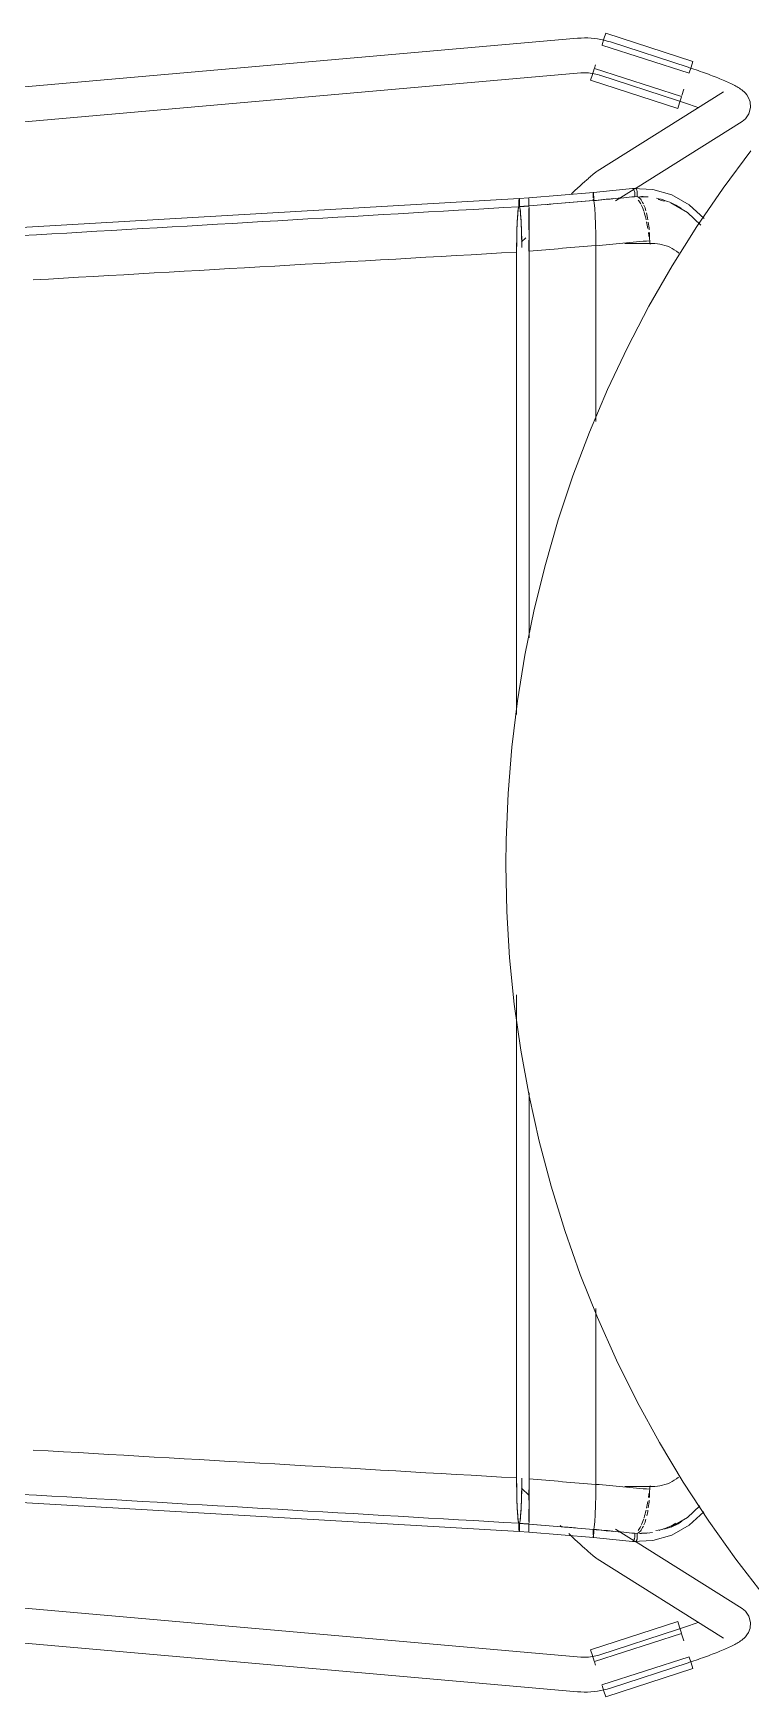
# Model space of a CAD drawing. Header units: millimetres. Extents: x 155927 to 295199, y -4084 to 97293.
# Drawn here: x 219023 to 219270, y 12020 to 12592 of the extents above; entities that cross this region are included whole.
import ezdxf

# ---------------------------------------------------------------- set-up
doc = ezdxf.new("R2010")
doc.units = ezdxf.units.MM
doc.header["$MEASUREMENT"] = 0
doc.layers.add('I-FURN', color=8, linetype='CONTINUOUS', lineweight=9)

msp = doc.modelspace()

# ---------------------------------------------------------------- linework, layer by layer
at = {"layer": 'I-FURN'}
for p, q in [((219210.13, 12590.59), (218766.81, 12551.64)), ((219210.18, 12590.6), (219210.13, 12590.59)), ((219211.32, 12590.67), (219210.18, 12590.6)), ((219212.46, 12590.7), (219211.32, 12590.67)), ((219213.6, 12590.69), (219212.46, 12590.7)), ((219214.74, 12590.62), (219213.6, 12590.69)), ((219215.88, 12590.52), (219214.74, 12590.62)), ((219217.01, 12590.36), (219215.88, 12590.52)), ((219218.14, 12590.17), (219217.01, 12590.36)), ((219219.25, 12589.92), (219218.14, 12590.17)), ((219218.55, 12588.38), (219219.18, 12590.35)), ((219219.18, 12590.35), (219219.81, 12592.31)), ((219220.36, 12589.64), (219219.25, 12589.92)), ((219219.81, 12592.31), (219249.82, 12582.62)), ((219218.51, 12588.26), (219248.51, 12578.57)), ((219221.45, 12589.31), (219220.36, 12589.64)), ((219248.26, 12580.59), (219221.45, 12589.31)), ((218786.68, 12541.34), (219211.18, 12578.64)), ((219211.18, 12578.64), (219211.84, 12578.68)), ((219211.84, 12578.68), (219212.5, 12578.7)), ((219212.5, 12578.7), (219213.16, 12578.69)), ((219213.16, 12578.69), (219213.83, 12578.66)), ((219213.83, 12578.66), (219214.49, 12578.6)), ((219214.49, 12578.6), (219215.14, 12578.51)), ((219215.14, 12578.51), (219215.79, 12578.4)), ((219215.23, 12578.1), (219215.86, 12580.07)), ((219245.91, 12570.5), (219215.9, 12580.19)), ((219215.93, 12580.29), (219216.31, 12581.45)), ((219248.72, 12580.44), (219248.26, 12580.59)), ((219249.19, 12580.66), (219248.55, 12578.69)), ((219249.46, 12580.2), (219248.72, 12580.44)), ((219249.82, 12582.62), (219249.19, 12580.66)), ((219250.2, 12579.95), (219249.46, 12580.2)), ((219250.93, 12579.7), (219250.2, 12579.95)), ((219251.66, 12579.45), (219250.93, 12579.7)), ((219252.38, 12579.2), (219251.66, 12579.45)), ((219253.1, 12578.95), (219252.38, 12579.2)), ((219253.8, 12578.69), (219253.1, 12578.95)), ((219254.5, 12578.44), (219253.8, 12578.69)), ((219255.19, 12578.18), (219254.5, 12578.44)), ((219214.6, 12576.15), (219215.23, 12578.1)), ((219214.6, 12576.15), (219244.6, 12566.46)), ((219215.79, 12578.4), (219216.44, 12578.26)), ((219216.44, 12578.26), (219217.08, 12578.09)), ((219217.08, 12578.09), (219217.72, 12577.9)), ((219217.72, 12577.9), (219217.74, 12577.89)), ((219217.74, 12577.89), (219244.56, 12569.18)), ((219246.03, 12570.87), (219246.74, 12573.08)), ((219255.87, 12577.93), (219255.19, 12578.18)), ((219256.53, 12577.68), (219255.87, 12577.93)), ((219257.19, 12577.42), (219256.53, 12577.68)), ((219257.83, 12577.17), (219257.19, 12577.42)), ((219258.45, 12576.92), (219257.83, 12577.17)), ((219259.06, 12576.67), (219258.45, 12576.92)), ((219259.66, 12576.42), (219259.06, 12576.67)), ((219260.24, 12576.18), (219259.66, 12576.42)), ((219260.8, 12575.94), (219260.24, 12576.18)), ((219261.34, 12575.7), (219260.8, 12575.94)), ((219261.87, 12575.46), (219261.34, 12575.7)), ((219262.38, 12575.22), (219261.87, 12575.46)), ((219262.87, 12574.99), (219262.38, 12575.22)), ((219263.35, 12574.76), (219262.87, 12574.99)), ((219263.8, 12574.53), (219263.35, 12574.76)), ((219264.24, 12574.3), (219263.8, 12574.53)), ((219264.67, 12574.07), (219264.24, 12574.3)), ((219265.08, 12573.84), (219264.67, 12574.07)), ((219265.48, 12573.61), (219265.08, 12573.84)), ((219265.87, 12573.36), (219265.48, 12573.61)), ((219266.26, 12573.11), (219265.87, 12573.36)), ((219266.65, 12572.83), (219266.26, 12573.11)), ((219267.05, 12572.52), (219266.65, 12572.83)), ((219260.42, 12572.1), (219216.83, 12544.8)), ((219244.89, 12569.07), (219244.56, 12569.18)), ((219245.23, 12568.41), (219244.6, 12566.46)), ((219245.58, 12568.85), (219244.89, 12569.07)), ((219245.87, 12570.39), (219245.23, 12568.41)), ((219246.27, 12568.62), (219245.58, 12568.85)), ((219246.95, 12568.38), (219246.27, 12568.62)), ((219247.63, 12568.15), (219246.95, 12568.38)), ((219248.3, 12567.91), (219247.63, 12568.15)), ((219248.97, 12567.68), (219248.3, 12567.91)), ((219249.63, 12567.44), (219248.97, 12567.68)), ((219250.27, 12567.21), (219249.63, 12567.44)), ((219250.91, 12566.97), (219250.27, 12567.21)), ((219267.48, 12572.15), (219267.05, 12572.52)), ((219267.94, 12571.68), (219267.48, 12572.15)), ((219268.46, 12571.06), (219267.94, 12571.68)), ((219269.03, 12570.14), (219268.46, 12571.06)), ((219269.55, 12568.76), (219269.03, 12570.14)), ((219269.72, 12566.79), (219269.55, 12568.76)), ((219230.02, 12538.9), (219266.79, 12561.93)), ((219251.53, 12566.74), (219250.91, 12566.97)), ((219267.91, 12562.83), (219266.79, 12561.93)), ((219267.91, 12562.83), (219269.14, 12564.56)), ((219269.14, 12564.56), (219269.72, 12566.79)), ((219269.81, 12551.79), (219260.24, 12538.97)), ((219216.02, 12544.23), (219215.8, 12544.05)), ((219216.25, 12544.4), (219216.02, 12544.23)), ((219216.51, 12544.58), (219216.25, 12544.4)), ((219216.83, 12544.8), (219216.51, 12544.58)), ((219209.44, 12538.37), (219208.99, 12537.95)), ((219209.89, 12538.79), (219209.44, 12538.37)), ((219210.32, 12539.19), (219209.89, 12538.79)), ((219210.75, 12539.58), (219210.32, 12539.19)), ((219211.16, 12539.96), (219210.75, 12539.58)), ((219211.56, 12540.33), (219211.16, 12539.96)), ((219211.95, 12540.69), (219211.56, 12540.33)), ((219212.33, 12541.03), (219211.95, 12540.69)), ((219212.69, 12541.36), (219212.33, 12541.03)), ((219213.05, 12541.68), (219212.69, 12541.36)), ((219213.38, 12541.98), (219213.05, 12541.68)), ((219213.71, 12542.26), (219213.38, 12541.98)), ((219214.01, 12542.54), (219213.71, 12542.26)), ((219214.31, 12542.79), (219214.01, 12542.54)), ((219214.59, 12543.04), (219214.31, 12542.79)), ((219214.85, 12543.27), (219214.59, 12543.04)), ((219215.11, 12543.48), (219214.85, 12543.27)), ((219215.35, 12543.68), (219215.11, 12543.48)), ((219215.58, 12543.87), (219215.35, 12543.68)), ((219230.06, 12538.97), (219215.57, 12537.55)), ((219215.8, 12544.05), (219215.58, 12543.87)), ((219223.2, 12534.63), (219229.65, 12538.67)), ((219229.16, 12538.85), (219236.07, 12538.56)), ((219236.07, 12538.56), (219242.59, 12536.69)), ((219260.24, 12538.97), (219251.18, 12525.78)), ((219190.01, 12535.45), (218858.1, 12516.16)), ((219189.91, 12534.52), (219189.9, 12534.07)), ((219189.9, 12534.07), (219189.9, 12533.58)), ((219189.9, 12533.58), (219189.9, 12533.08)), ((219189.9, 12533.08), (219189.91, 12532.61)), ((219189.93, 12534.9), (219189.91, 12534.52)), ((219189.95, 12535.19), (219189.93, 12534.9)), ((219189.98, 12535.38), (219189.95, 12535.19)), ((219190.01, 12535.45), (219189.98, 12535.38)), ((219190.01, 12535.45), (219193.37, 12535.72)), ((219190.03, 12535.38), (219190.01, 12535.45)), ((219190.06, 12535.19), (219190.03, 12535.38)), ((219190.08, 12534.89), (219190.06, 12535.19)), ((219190.1, 12534.51), (219190.08, 12534.89)), ((219190.11, 12534.06), (219190.1, 12534.51)), ((219190.12, 12533.57), (219190.11, 12534.06)), ((219190.11, 12533.07), (219190.12, 12533.57)), ((219190.11, 12532.6), (219190.11, 12533.07)), ((219193.36, 12535.65), (219193.37, 12535.72)), ((219193.37, 12535.72), (219193.36, 12535.65)), ((219193.36, 12534.78), (219193.36, 12535.17)), ((219193.36, 12535.17), (219193.36, 12534.79)), ((219193.36, 12534.79), (219193.36, 12534.34)), ((219193.36, 12534.33), (219193.36, 12534.78)), ((219193.36, 12534.34), (219193.36, 12533.84)), ((219193.36, 12533.84), (219193.36, 12534.33)), ((219193.36, 12533.34), (219193.36, 12533.84)), ((219193.36, 12533.84), (219193.36, 12533.35)), ((219193.36, 12533.35), (219193.36, 12532.88)), ((219193.36, 12532.88), (219193.36, 12533.34)), ((219215.57, 12537.55), (219193.37, 12535.72)), ((219193.37, 12535.72), (219193.37, 12535.65)), ((219193.37, 12535.66), (219193.37, 12535.72)), ((219193.37, 12535.18), (219193.37, 12535.47)), ((219193.37, 12535.46), (219193.37, 12535.17)), ((219193.37, 12534.79), (219193.37, 12535.18)), ((219193.37, 12535.17), (219193.37, 12534.79)), ((219193.37, 12534.79), (219193.37, 12534.34)), ((219193.37, 12534.34), (219193.37, 12534.79)), ((219193.37, 12534.34), (219193.37, 12533.85)), ((219193.37, 12533.85), (219193.37, 12534.34)), ((219193.37, 12533.85), (219193.37, 12533.35)), ((219193.37, 12533.35), (219193.37, 12533.85)), ((219193.37, 12533.35), (219193.37, 12532.88)), ((219193.37, 12532.88), (219193.37, 12533.35)), ((219193.37, 12532.88), (219193.39, 12531.99)), ((219193.39, 12532), (219193.37, 12532.88)), ((219208.53, 12537.52), (219208.06, 12537.08)), ((219208.99, 12537.95), (219208.53, 12537.52)), ((219215.47, 12536.17), (219215.46, 12535.68)), ((219215.46, 12535.68), (219215.47, 12536.17)), ((219215.46, 12535.18), (219215.47, 12534.71)), ((219215.48, 12536.62), (219215.47, 12536.17)), ((219215.47, 12536.17), (219215.48, 12536.62)), ((219215.47, 12534.71), (219215.47, 12535.18)), ((219215.49, 12537.01), (219215.48, 12536.62)), ((219215.48, 12536.62), (219215.49, 12537)), ((219215.52, 12537.3), (219215.49, 12537.01)), ((219215.49, 12537), (219215.52, 12537.29)), ((219215.54, 12537.49), (219215.52, 12537.3)), ((219215.52, 12537.29), (219215.54, 12537.48)), ((219215.57, 12537.55), (219215.54, 12537.49)), ((219215.54, 12537.48), (219215.57, 12537.55)), ((219215.57, 12537.55), (219215.59, 12537.48)), ((219215.59, 12537.48), (219215.57, 12537.55)), ((219215.62, 12537.29), (219215.59, 12537.48)), ((219215.64, 12537), (219215.62, 12537.29)), ((219215.62, 12537.29), (219215.64, 12536.99)), ((219215.65, 12536.61), (219215.64, 12537)), ((219215.64, 12536.99), (219215.65, 12536.61)), ((219215.66, 12536.16), (219215.65, 12536.61)), ((219215.65, 12536.61), (219215.66, 12536.15)), ((219215.67, 12535.67), (219215.66, 12536.16)), ((219215.66, 12536.15), (219215.67, 12535.66)), ((219215.66, 12534.7), (219215.67, 12535.17)), ((219215.67, 12535.17), (219215.66, 12534.7)), ((219215.66, 12534.7), (219215.85, 12533.81)), ((219215.85, 12533.81), (219215.66, 12534.7)), ((219215.67, 12535.17), (219215.67, 12535.67)), ((219215.67, 12535.66), (219215.67, 12535.17)), ((219215.85, 12533.81), (219216.03, 12532.09)), ((219216.03, 12532.07), (219215.85, 12533.81)), ((219242.19, 12533.98), (219248.02, 12530.62)), ((219242.59, 12536.69), (219248.6, 12533.3)), ((219248.6, 12533.3), (219253.75, 12528.56)), ((219189.34, 12527.47), (219189.22, 12524.34)), ((219189.5, 12529.97), (219189.34, 12527.47)), ((219189.7, 12531.72), (219189.5, 12529.97)), ((219189.91, 12532.61), (219189.7, 12531.72)), ((219190.32, 12531.7), (219190.11, 12532.6)), ((219190.51, 12529.95), (219190.32, 12531.7)), ((219190.67, 12527.46), (219190.51, 12529.95)), ((219190.79, 12524.34), (219190.67, 12527.46)), ((219193.31, 12524.6), (219193.32, 12527.73)), ((219193.32, 12527.73), (219193.31, 12524.61)), ((219193.32, 12527.73), (219193.33, 12530.23)), ((219193.33, 12530.23), (219193.32, 12527.73)), ((219193.33, 12530.23), (219193.34, 12531.98)), ((219193.34, 12531.98), (219193.33, 12530.23)), ((219193.4, 12530.25), (219193.39, 12532)), ((219193.39, 12531.99), (219193.4, 12530.25)), ((219193.41, 12527.75), (219193.4, 12530.25)), ((219193.4, 12530.24), (219193.41, 12527.75)), ((219193.42, 12524.61), (219193.41, 12527.75)), ((219193.41, 12527.74), (219193.42, 12524.61)), ((219216.03, 12532.07), (219216.18, 12529.64)), ((219216.18, 12529.59), (219216.03, 12532.07)), ((219216.18, 12529.6), (219216.29, 12526.56)), ((219216.3, 12526.49), (219216.18, 12529.59)), ((219248.02, 12530.62), (219252.53, 12526.31)), ((219189.22, 12524.34), (219189.14, 12520.78)), ((219192.28, 12521.95), (219190.75, 12520.48)), ((219190.87, 12520.79), (219190.79, 12524.34)), ((219193.42, 12524.61), (219193.43, 12521.05)), ((219193.43, 12521.05), (219193.42, 12524.61)), ((219216.3, 12526.5), (219216.37, 12523.06)), ((219216.37, 12523.06), (219216.3, 12526.49)), ((219216.4, 12519.2), (219216.37, 12522.96)), ((219216.37, 12522.96), (219216.4, 12519.32)), ((219251.18, 12525.78), (219242.66, 12512.24)), ((219189.14, 12520.78), (219189.11, 12516.99)), ((219189.11, 12516.99), (219189.11, 12357.89)), ((219189.11, 12357.89), (219189.11, 12516.99)), ((219190.9, 12518.53), (219190.87, 12520.79)), ((219193.3, 12517.27), (219193.3, 12521.05)), ((219193.3, 12521.05), (219193.3, 12517.27)), ((219193.43, 12517.26), (219193.43, 12521.05)), ((219193.43, 12521.04), (219193.43, 12517.26)), ((219193.43, 12517.26), (219193.43, 12384.26)), ((219193.43, 12384.26), (219193.43, 12517.26)), ((219216.4, 12458.71), (219216.4, 12519.2)), ((219216.4, 12519.2), (219216.4, 12458.71)), ((219236.19, 12519.91), (219226.44, 12519.91)), ((219234.95, 12520.9), (219234.95, 12519.85)), ((219242.66, 12512.24), (219234.69, 12498.37)), ((219234.69, 12498.37), (219227.28, 12484.19)), ((219227.28, 12484.19), (219220.44, 12469.73)), ((219220.44, 12469.73), (219214.19, 12455)), ((219214.19, 12455), (219208.53, 12440.04)), ((219208.53, 12440.04), (219203.47, 12424.86)), ((219203.47, 12424.86), (219199.02, 12409.49)), ((219199.02, 12409.49), (219195.2, 12393.95)), ((219195.2, 12393.95), (219191.99, 12378.28)), ((219191.99, 12378.28), (219189.42, 12362.49)), ((219189.42, 12362.49), (219187.48, 12346.61)), ((219187.48, 12346.61), (219186.17, 12330.66)), ((219186.17, 12330.66), (219185.51, 12314.68)), ((219185.51, 12314.68), (219185.42, 12306.04)), ((219185.42, 12306.04), (219185.74, 12290.05)), ((219185.74, 12290.05), (219186.7, 12274.08)), ((219186.7, 12274.08), (219188.29, 12258.16)), ((219188.29, 12258.16), (219190.53, 12242.31)), ((219189.11, 12261.36), (219189.11, 12095.09)), ((219189.11, 12095.09), (219189.11, 12261.36)), ((219190.53, 12242.31), (219193.39, 12226.57)), ((219193.39, 12226.57), (219196.88, 12210.96)), ((219193.43, 12227.65), (219193.43, 12094.83)), ((219193.43, 12094.83), (219193.43, 12227.65)), ((219196.88, 12210.96), (219200.99, 12195.5)), ((219200.99, 12195.5), (219205.72, 12180.21)), ((219205.72, 12180.21), (219211.06, 12165.13)), ((219211.06, 12165.13), (219216.99, 12150.27)), ((219216.4, 12092.88), (219216.4, 12153.44)), ((219216.4, 12153.44), (219216.4, 12092.88)), ((219216.99, 12150.27), (219223.52, 12135.67)), ((219223.52, 12135.67), (219230.62, 12121.33)), ((219230.62, 12121.33), (219238.29, 12107.29)), ((219238.29, 12107.29), (219246.51, 12093.57)), ((219190.01, 12076.64), (218858.1, 12095.92)), ((219189.11, 12095.09), (219189.14, 12091.31)), ((219190.87, 12091.3), (219190.9, 12094.98)), ((219193.43, 12094.83), (219193.43, 12091.04)), ((219193.43, 12091.04), (219193.43, 12094.83)), ((219216.37, 12089.12), (219216.4, 12092.88)), ((219216.4, 12092.76), (219216.37, 12089.12)), ((219226.44, 12092.18), (219236.19, 12092.18)), ((219234.95, 12092.23), (219234.95, 12091.18)), ((219246.51, 12093.57), (219255.28, 12080.18)), ((219189.14, 12091.31), (219189.22, 12087.74)), ((219189.22, 12087.74), (219189.34, 12084.61)), ((219190.67, 12084.63), (219190.79, 12087.75)), ((219190.75, 12091.6), (219193.42, 12089.03)), ((219190.79, 12087.75), (219190.87, 12091.3)), ((219193.31, 12087.48), (219193.3, 12091.04)), ((219193.3, 12091.03), (219193.31, 12087.48)), ((219193.42, 12087.47), (219193.41, 12084.34)), ((219193.41, 12084.34), (219193.42, 12087.47)), ((219193.43, 12091.04), (219193.42, 12087.47)), ((219193.42, 12087.47), (219193.43, 12091.04)), ((219216.37, 12089.03), (219216.3, 12085.59)), ((219216.3, 12085.59), (219216.37, 12089.02)), ((219189.34, 12084.61), (219189.5, 12082.11)), ((219189.5, 12082.11), (219189.7, 12080.36)), ((219189.7, 12080.36), (219189.91, 12079.47)), ((219190.11, 12079.48), (219190.32, 12080.38)), ((219190.32, 12080.38), (219190.51, 12082.13)), ((219190.51, 12082.13), (219190.67, 12084.63)), ((219193.33, 12081.86), (219193.32, 12084.36)), ((219193.32, 12084.35), (219193.33, 12081.85)), ((219193.34, 12080.11), (219193.33, 12081.86)), ((219193.33, 12081.85), (219193.34, 12080.1)), ((219193.4, 12081.83), (219193.39, 12080.09)), ((219193.39, 12080.09), (219193.4, 12081.83)), ((219193.41, 12084.34), (219193.4, 12081.84)), ((219193.4, 12081.83), (219193.41, 12084.34)), ((219216.03, 12080.01), (219216.18, 12082.49)), ((219216.18, 12082.45), (219216.03, 12080.01)), ((219216.18, 12082.49), (219216.3, 12085.59)), ((219216.29, 12085.52), (219216.18, 12082.49)), ((219242.19, 12078.1), (219248.02, 12081.47)), ((219248.02, 12081.47), (219252.24, 12085.49)), ((219248.6, 12078.78), (219253.6, 12083.39)), ((219189.91, 12079.47), (219189.9, 12079)), ((219189.9, 12079), (219189.9, 12078.5)), ((219189.9, 12078.5), (219189.9, 12078.01)), ((219189.9, 12078.01), (219189.91, 12077.56)), ((219189.91, 12077.56), (219189.93, 12077.18)), ((219189.93, 12077.18), (219189.95, 12076.89)), ((219189.95, 12076.89), (219189.98, 12076.7)), ((219189.98, 12076.7), (219190.01, 12076.64)), ((219190.01, 12076.64), (219190.03, 12076.7)), ((219190.01, 12076.63), (219193.37, 12076.37)), ((219190.03, 12076.7), (219190.06, 12076.89)), ((219190.06, 12076.89), (219190.08, 12077.19)), ((219190.08, 12077.19), (219190.1, 12077.57)), ((219190.1, 12077.57), (219190.11, 12078.02)), ((219190.11, 12079.01), (219190.11, 12079.48)), ((219190.12, 12078.51), (219190.11, 12079.01)), ((219190.11, 12078.02), (219190.12, 12078.51)), ((219193.36, 12078.74), (219193.36, 12079.21)), ((219193.36, 12079.21), (219193.36, 12078.74)), ((219193.36, 12078.24), (219193.36, 12078.74)), ((219193.36, 12078.74), (219193.36, 12078.24)), ((219193.36, 12077.75), (219193.36, 12078.24)), ((219193.36, 12078.24), (219193.36, 12077.75)), ((219193.36, 12077.3), (219193.36, 12077.75)), ((219193.36, 12077.75), (219193.36, 12077.3)), ((219193.36, 12076.92), (219193.36, 12077.3)), ((219193.36, 12077.3), (219193.36, 12076.91)), ((219193.36, 12076.62), (219193.36, 12076.92)), ((219193.36, 12076.91), (219193.36, 12076.62)), ((219193.36, 12076.43), (219193.36, 12076.62)), ((219193.36, 12076.62), (219193.36, 12076.43)), ((219193.37, 12076.37), (219193.36, 12076.43)), ((219193.36, 12076.43), (219193.37, 12076.36)), ((219193.39, 12080.09), (219193.37, 12079.2)), ((219193.37, 12079.2), (219193.39, 12080.09)), ((219193.37, 12079.2), (219193.37, 12078.73)), ((219193.37, 12078.73), (219193.37, 12079.2)), ((219193.37, 12078.73), (219193.37, 12078.23)), ((219193.37, 12078.23), (219193.37, 12078.73)), ((219193.37, 12078.23), (219193.37, 12077.74)), ((219193.37, 12077.74), (219193.37, 12078.23)), ((219193.37, 12077.74), (219193.37, 12077.29)), ((219193.37, 12077.29), (219193.37, 12077.74)), ((219193.37, 12077.29), (219193.37, 12076.91)), ((219193.37, 12076.91), (219193.37, 12077.29)), ((219193.37, 12076.91), (219193.37, 12076.62)), ((219193.37, 12076.61), (219193.37, 12076.91)), ((219193.37, 12076.62), (219193.37, 12076.43)), ((219193.37, 12076.43), (219193.37, 12076.61)), ((219193.37, 12076.43), (219193.37, 12076.37)), ((219193.37, 12076.36), (219193.37, 12076.43)), ((219215.57, 12074.54), (219193.37, 12076.36)), ((219204.61, 12078.27), (219204.1, 12078.75)), ((219207.58, 12075.45), (219207.09, 12075.91)), ((219208.06, 12075), (219207.58, 12075.45)), ((219208.53, 12074.56), (219208.06, 12075)), ((219215.47, 12077.37), (219215.46, 12076.9)), ((219215.46, 12076.9), (219215.46, 12076.4)), ((219215.46, 12076.4), (219215.47, 12076.9)), ((219215.46, 12076.4), (219215.47, 12075.91)), ((219215.47, 12075.91), (219215.46, 12076.4)), ((219215.47, 12076.9), (219215.47, 12077.37)), ((219215.47, 12075.91), (219215.48, 12075.46)), ((219215.48, 12075.46), (219215.47, 12075.91)), ((219215.49, 12075.08), (219215.52, 12074.78)), ((219215.52, 12074.79), (219215.49, 12075.08)), ((219215.54, 12074.6), (219215.52, 12074.79)), ((219215.52, 12074.78), (219215.54, 12074.6)), ((219215.59, 12074.6), (219215.62, 12074.79)), ((219215.62, 12074.79), (219215.64, 12075.09)), ((219215.64, 12075.09), (219215.62, 12074.8)), ((219215.65, 12075.48), (219215.64, 12075.09)), ((219215.64, 12075.09), (219215.65, 12075.47)), ((219215.66, 12075.93), (219215.65, 12075.48)), ((219215.65, 12075.47), (219215.66, 12075.92)), ((219215.85, 12078.27), (219215.66, 12077.39)), ((219215.66, 12077.38), (219215.85, 12078.27)), ((219215.66, 12077.39), (219215.67, 12076.92)), ((219215.67, 12076.91), (219215.66, 12077.38)), ((219215.66, 12075.92), (219215.67, 12076.42)), ((219215.67, 12076.42), (219215.66, 12075.93)), ((219215.67, 12076.92), (219215.67, 12076.42)), ((219215.67, 12076.42), (219215.67, 12076.91)), ((219215.85, 12078.27), (219216.03, 12080.01)), ((219216.03, 12079.99), (219215.85, 12078.27)), ((219229.65, 12073.41), (219223.2, 12077.45)), ((219236.07, 12073.52), (219242.59, 12075.39)), ((219242.59, 12075.39), (219248.6, 12078.78)), ((219255.28, 12080.18), (219264.58, 12067.16)), ((219211.18, 12033.45), (218786.83, 12070.73)), ((219208.99, 12074.13), (219208.53, 12074.56)), ((219209.44, 12073.71), (219208.99, 12074.13)), ((219209.89, 12073.29), (219209.44, 12073.71)), ((219210.32, 12072.89), (219209.89, 12073.29)), ((219210.75, 12072.5), (219210.32, 12072.89)), ((219211.16, 12072.12), (219210.75, 12072.5)), ((219211.56, 12071.75), (219211.16, 12072.12)), ((219211.95, 12071.4), (219211.56, 12071.75)), ((219212.33, 12071.05), (219211.95, 12071.4)), ((219212.69, 12070.72), (219212.33, 12071.05)), ((219213.05, 12070.41), (219212.69, 12070.72)), ((219213.38, 12070.11), (219213.05, 12070.41)), ((219213.71, 12069.82), (219213.38, 12070.11)), ((219214.01, 12069.55), (219213.71, 12069.82)), ((219214.31, 12069.29), (219214.01, 12069.55)), ((219214.59, 12069.05), (219214.31, 12069.29)), ((219214.85, 12068.82), (219214.59, 12069.05)), ((219215.54, 12074.6), (219215.57, 12074.53)), ((219215.57, 12074.54), (219215.54, 12074.6)), ((219215.59, 12074.61), (219215.57, 12074.54)), ((219215.57, 12074.53), (219215.59, 12074.6)), ((219230.06, 12073.11), (219215.57, 12074.53)), ((219229.16, 12073.23), (219236.07, 12073.52)), ((219266.79, 12050.15), (219230.02, 12073.18)), ((219215.11, 12068.6), (219214.85, 12068.82)), ((219215.35, 12068.4), (219215.11, 12068.6)), ((219215.58, 12068.21), (219215.35, 12068.4)), ((219215.8, 12068.03), (219215.58, 12068.21)), ((219216.02, 12067.86), (219215.8, 12068.03)), ((219216.25, 12067.68), (219216.02, 12067.86)), ((219216.51, 12067.5), (219216.25, 12067.68)), ((219216.83, 12067.28), (219216.51, 12067.5)), ((219216.83, 12067.28), (219260.42, 12039.98)), ((219264.58, 12067.16), (219274.39, 12054.52)), ((218766.81, 12060.44), (219210.13, 12021.49)), ((219267.91, 12049.25), (219266.79, 12050.15)), ((219267.91, 12049.25), (219269.14, 12047.52)), ((219269.14, 12047.52), (219269.72, 12045.3)), ((219244.6, 12045.62), (219214.6, 12035.93)), ((219215.9, 12031.89), (219245.91, 12041.58)), ((219244.56, 12042.9), (219217.74, 12034.19)), ((219244.89, 12043.01), (219244.56, 12042.9)), ((219244.6, 12045.62), (219245.23, 12043.67)), ((219245.58, 12043.24), (219244.89, 12043.01)), ((219245.23, 12043.67), (219245.87, 12041.7)), ((219246.27, 12043.47), (219245.58, 12043.24)), ((219246.74, 12039), (219245.94, 12041.48)), ((219246.95, 12043.7), (219246.27, 12043.47)), ((219247.63, 12043.93), (219246.95, 12043.7)), ((219248.3, 12044.17), (219247.63, 12043.93)), ((219248.97, 12044.4), (219248.3, 12044.17)), ((219249.63, 12044.64), (219248.97, 12044.4)), ((219250.27, 12044.87), (219249.63, 12044.64)), ((219250.91, 12045.11), (219250.27, 12044.87)), ((219251.53, 12045.34), (219250.91, 12045.11)), ((219267.94, 12040.4), (219267.48, 12039.93)), ((219268.46, 12041.03), (219267.94, 12040.4)), ((219269.03, 12041.94), (219268.46, 12041.03)), ((219269.55, 12043.32), (219269.03, 12041.94)), ((219269.72, 12045.3), (219269.55, 12043.32)), ((219215.23, 12033.98), (219214.6, 12035.93)), ((219257.19, 12034.66), (219256.53, 12034.41)), ((219257.83, 12034.91), (219257.19, 12034.66)), ((219258.45, 12035.16), (219257.83, 12034.91)), ((219259.06, 12035.41), (219258.45, 12035.16)), ((219259.66, 12035.66), (219259.06, 12035.41)), ((219260.24, 12035.9), (219259.66, 12035.66)), ((219260.8, 12036.15), (219260.24, 12035.9)), ((219261.34, 12036.39), (219260.8, 12036.15)), ((219261.87, 12036.62), (219261.34, 12036.39)), ((219262.38, 12036.86), (219261.87, 12036.62)), ((219262.87, 12037.09), (219262.38, 12036.86)), ((219263.35, 12037.32), (219262.87, 12037.09)), ((219263.8, 12037.55), (219263.35, 12037.32)), ((219264.24, 12037.78), (219263.8, 12037.55)), ((219264.67, 12038.01), (219264.24, 12037.78)), ((219265.08, 12038.24), (219264.67, 12038.01)), ((219265.48, 12038.48), (219265.08, 12038.24)), ((219265.87, 12038.72), (219265.48, 12038.48)), ((219266.26, 12038.98), (219265.87, 12038.72)), ((219266.65, 12039.25), (219266.26, 12038.98)), ((219267.05, 12039.57), (219266.65, 12039.25)), ((219267.48, 12039.93), (219267.05, 12039.57)), ((219211.2, 12033.44), (219211.18, 12033.44)), ((219211.86, 12033.4), (219211.2, 12033.44)), ((219212.53, 12033.38), (219211.86, 12033.4)), ((219213.19, 12033.39), (219212.53, 12033.38)), ((219213.85, 12033.43), (219213.19, 12033.39)), ((219214.51, 12033.49), (219213.85, 12033.43)), ((219215.16, 12033.58), (219214.51, 12033.49)), ((219215.82, 12033.69), (219215.16, 12033.58)), ((219215.86, 12032.01), (219215.23, 12033.98)), ((219216.46, 12033.83), (219215.82, 12033.69)), ((219216.31, 12030.63), (219215.93, 12031.79)), ((219217.1, 12034), (219216.46, 12033.83)), ((219217.74, 12034.19), (219217.1, 12034)), ((219248.51, 12033.51), (219218.51, 12023.82)), ((219249.82, 12029.47), (219219.81, 12019.78)), ((219221.45, 12022.78), (219248.26, 12031.49)), ((219248.72, 12031.64), (219248.26, 12031.49)), ((219248.55, 12033.39), (219249.19, 12031.42)), ((219249.46, 12031.88), (219248.72, 12031.64)), ((219249.19, 12031.42), (219249.82, 12029.47)), ((219250.2, 12032.13), (219249.46, 12031.88)), ((219250.93, 12032.38), (219250.2, 12032.13)), ((219251.66, 12032.63), (219250.93, 12032.38)), ((219252.38, 12032.88), (219251.66, 12032.63)), ((219253.1, 12033.13), (219252.38, 12032.88)), ((219253.8, 12033.39), (219253.1, 12033.13)), ((219254.5, 12033.64), (219253.8, 12033.39)), ((219255.19, 12033.9), (219254.5, 12033.64)), ((219255.87, 12034.15), (219255.19, 12033.9)), ((219256.53, 12034.41), (219255.87, 12034.15)), ((219219.18, 12021.73), (219218.55, 12023.7)), ((219210.13, 12021.49), (219211.27, 12021.41)), ((219211.27, 12021.41), (219212.41, 12021.38)), ((219212.41, 12021.38), (219213.55, 12021.4)), ((219213.55, 12021.4), (219214.69, 12021.46)), ((219214.69, 12021.46), (219215.83, 12021.56)), ((219215.83, 12021.56), (219216.96, 12021.71)), ((219216.96, 12021.71), (219218.09, 12021.91)), ((219218.09, 12021.91), (219219.2, 12022.15)), ((219219.81, 12019.78), (219219.18, 12021.73)), ((219219.2, 12022.15), (219220.31, 12022.43)), ((219220.31, 12022.43), (219221.4, 12022.76)), ((219221.4, 12022.76), (219221.45, 12022.78))]:
    msp.add_line(p, q, dxfattribs=at)
for points, knots in [([(219229.88, 12536.03), (219229.89, 12536.26), (219229.89, 12536.74), (219229.8, 12537.49), (219229.65, 12538.16), (219229.47, 12538.59), (219229.36, 12538.75), (219229.31, 12538.79)], [-1, -1, -1, -1, -0.90625, -0.8125, -0.71875, -0.625, -0.5625, -0.5625, -0.5625, -0.5625]), ([(219230.21, 12538.92), (219230.23, 12538.91), (219230.28, 12538.86), (219230.35, 12538.75), (219230.45, 12538.56), (219230.55, 12538.24), (219230.63, 12537.85), (219230.66, 12537.49), (219230.68, 12537.11), (219230.68, 12536.67), (219230.64, 12536.31), (219230.61, 12536.14)], [0.5555556, 0.5555556, 0.5555556, 0.5555556, 0.5833333, 0.6180556, 0.6527778, 0.7222222, 0.7916667, 0.8263889, 0.8611111, 0.9305556, 1, 1, 1, 1]), ([(219189.91, 12532.61), (219189.9, 12532.84), (219189.89, 12533.33), (219189.9, 12533.96), (219189.91, 12534.42), (219189.92, 12534.84), (219189.95, 12535.29), (219189.99, 12535.45), (219190.01, 12535.45)], [-1, -1, -1, -1, -0.90625, -0.8125, -0.765625, -0.71875, -0.625, -0.501507, -0.501507, -0.501507, -0.501507]), ([(219190.01, 12535.45), (219190.03, 12535.45), (219190.05, 12535.31), (219190.08, 12534.91), (219190.1, 12534.53), (219190.11, 12534.07), (219190.12, 12533.57), (219190.12, 12533.07), (219190.11, 12532.75), (219190.11, 12532.61)], [-0.5, -0.5, -0.5, -0.5, -0.375, -0.3125, -0.25, -0.1875, -0.125, -0.0625, 0, 0, 0, 0]), ([(219237.3, 12535.53), (219239.38, 12535.09), (219242.34, 12534.11), (219245, 12532.56), (219245.81, 12532.03)], [-0.8210019, -0.8210019, -0.8210019, -0.8210019, -0.6666667, -0.5975811, -0.5975811, -0.5975811, -0.5975811]), ([(219189.11, 12516.99), (219189.11, 12518.27), (219189.13, 12520.82), (219189.21, 12524.42), (219189.33, 12527.59), (219189.55, 12530.95), (219189.76, 12532.33), (219189.91, 12532.61)], [-1, -1, -1, -1, -0.833333, -0.666667, -0.5, -0.333333, 0, 0, 0, 0]), ([(219190.11, 12532.61), (219190.25, 12532.32), (219190.46, 12530.92), (219190.68, 12527.57), (219190.8, 12524.41), (219190.87, 12521.3), (219190.89, 12519.29), (219190.9, 12518.53)], [-1, -1, -1, -1, -0.6666667, -0.5, -0.3333333, -0.1666667, -0.0664381, -0.0664381, -0.0664381, -0.0664381]), ([(219234.95, 12519.85), (219237.33, 12520.07), (219240.94, 12519.44), (219243.93, 12517.51), (219244.84, 12516.74)], [0, 0, 0, 0, 0.3333333, 0.5, 0.5, 0.5, 0.5]), ([(219189.91, 12079.47), (219189.76, 12079.75), (219189.55, 12081.13), (219189.33, 12084.49), (219189.21, 12087.66), (219189.13, 12091.27), (219189.11, 12093.81), (219189.11, 12095.09)], [-1, -1, -1, -1, -0.666667, -0.5, -0.333333, -0.166667, 0, 0, 0, 0]), ([(219190.9, 12094.98), (219190.9, 12092.46), (219190.84, 12088.7), (219190.68, 12084.51), (219190.46, 12081.16), (219190.25, 12079.77), (219190.11, 12079.48)], [-0.996036, -0.996036, -0.996036, -0.996036, -0.6666667, -0.5, -0.3333333, 0, 0, 0, 0]), ([(219244.84, 12095.34), (219243.93, 12094.58), (219240.94, 12092.65), (219237.33, 12092.02), (219234.95, 12092.23)], [0.5, 0.5, 0.5, 0.5, 0.6666667, 1, 1, 1, 1]), ([(219190.01, 12076.63), (219189.99, 12076.63), (219189.96, 12076.77), (219189.93, 12077.16), (219189.91, 12077.55), (219189.9, 12078), (219189.89, 12078.5), (219189.9, 12079), (219189.9, 12079.32), (219189.91, 12079.47)], [-0.498493, -0.498493, -0.498493, -0.498493, -0.375, -0.3125, -0.25, -0.1875, -0.125, -0.0625, 0, 0, 0, 0]), ([(219193.36, 12079.21), (219197.05, 12078.9), (219202.39, 12078.46), (219207.72, 12078.02), (219209.36, 12077.88)], [0, 0, 0, 0, 0.5, 0.7233886, 0.7233886, 0.7233886, 0.7233886]), ([(219230.61, 12075.95), (219230.63, 12075.81), (219230.67, 12075.52), (219230.68, 12075.1), (219230.67, 12074.72), (219230.65, 12074.43), (219230.61, 12074.16), (219230.57, 12073.91), (219230.5, 12073.69), (219230.44, 12073.49), (219230.34, 12073.3), (219230.25, 12073.19), (219230.21, 12073.16)], [0, 0, 0, 0, 0.0555556, 0.1111111, 0.1666667, 0.1944444, 0.2222222, 0.2777778, 0.3055556, 0.3333333, 0.3888889, 0.4444444, 0.4444444, 0.4444444, 0.4444444]), ([(219246.07, 12080.15), (219245.18, 12079.59), (219242.36, 12077.92), (219239.26, 12077.31), (219237.12, 12077.02)], [0.591443, 0.591443, 0.591443, 0.591443, 0.6666667, 0.8236682, 0.8236682, 0.8236682, 0.8236682]), ([(219238.22, 12077.02), (219239.56, 12077.42), (219241.52, 12078.15), (219243.35, 12079.15), (219243.93, 12079.5)], [0.2297626, 0.2297626, 0.2297626, 0.2297626, 0.3333333, 0.3824546, 0.3824546, 0.3824546, 0.3824546])]:
    msp.add_open_spline(points, degree=3, knots=knots, dxfattribs=at)
for points in [[(219193.37, 12532.88), (219192.79, 12532.84), (219191.64, 12532.75), (219190.48, 12532.66), (219189.91, 12532.61)], [(219193.36, 12532.88), (219192.82, 12532.83), (219191.73, 12532.74), (219190.65, 12532.65), (219190.11, 12532.61)], [(219193.37, 12532.88), (219197.09, 12533.19), (219204.53, 12533.79), (219211.95, 12534.39), (219215.66, 12534.7)], [(219199.68, 12533.4), (219200.09, 12533.43), (219200.5, 12533.47), (219200.91, 12533.5)], [(219204.52, 12533.8), (219208.18, 12534.1), (219211.83, 12534.41), (219215.47, 12534.71)], [(219222.56, 12535.42), (219220.21, 12535.18), (219217.85, 12534.95), (219215.47, 12534.71)], [(219230.61, 12536.14), (219228.17, 12535.9), (219223.22, 12535.42), (219218.18, 12534.94), (219215.66, 12534.7)], [(219230.61, 12536.14), (219231.01, 12535.99), (219231.76, 12535.43), (219232.46, 12534.28), (219232.78, 12533.59)], [(219231.92, 12533.55), (219231.61, 12534.19), (219231.29, 12534.58), (219230.97, 12534.91)], [(219233.39, 12535.99), (219232.75, 12536.05), (219232.09, 12536.06), (219231.44, 12536.05)], [(219232.89, 12531.13), (219232.62, 12531.94), (219232.34, 12532.75), (219232.04, 12533.31)], [(219232.15, 12536.1), (219232.91, 12536.09), (219233.67, 12536.05), (219234.43, 12535.99)], [(219232.98, 12533.14), (219233.23, 12532.55), (219233.46, 12531.89), (219233.67, 12531.16)], [(219240.01, 12534.47), (219239.3, 12534.73), (219238.58, 12534.91), (219237.84, 12535.04)], [(218857.91, 12513.29), (218913.14, 12516.51), (219023.74, 12522.95), (219134.5, 12529.39), (219189.91, 12532.61)], [(219233.73, 12528.09), (219233.52, 12529.01), (219233.29, 12529.95), (219233.04, 12530.8)], [(219233.85, 12530.48), (219234.04, 12529.74), (219234.2, 12528.94), (219234.35, 12528.11)], [(219234.32, 12525.15), (219234.19, 12525.93), (219234.04, 12526.67), (219233.88, 12527.42)], [(219234.48, 12527.25), (219234.6, 12526.4), (219234.72, 12525.53), (219234.78, 12524.62)], [(219234.71, 12522.31), (219234.66, 12522.79), (219234.6, 12523.26), (219234.53, 12523.72)], [(219234.85, 12523.69), (219234.91, 12522.78), (219234.94, 12521.85), (219234.95, 12520.9)], [(219022.62, 12507.41), (219078.08, 12510.6), (219133.59, 12513.8), (219189.11, 12516.99)], [(219193.43, 12517.26), (219197.26, 12517.6), (219201.09, 12517.94), (219204.92, 12518.29)], [(219204.92, 12518.29), (219208.75, 12518.63), (219212.57, 12518.98), (219216.4, 12519.32)], [(219234.95, 12520.9), (219231.92, 12520.64), (219225.78, 12520.1), (219219.53, 12519.51), (219216.4, 12519.2)], [(219234.95, 12519.85), (219235.45, 12519.9), (219235.96, 12519.92), (219236.47, 12519.91)], [(219244.84, 12516.74), (219244.88, 12516.7), (219244.93, 12516.67), (219244.97, 12516.63)], [(219189.11, 12095.09), (219133.59, 12098.29), (219078.06, 12101.48), (219022.62, 12104.68)], [(218857.91, 12098.79), (218913.14, 12095.57), (219023.74, 12089.13), (219134.5, 12082.69), (219189.91, 12079.47)], [(219204.92, 12093.79), (219201.09, 12094.14), (219197.26, 12094.48), (219193.43, 12094.83)], [(219216.4, 12092.76), (219212.57, 12093.11), (219208.75, 12093.45), (219204.92, 12093.79)], [(219234.95, 12091.18), (219231.92, 12091.44), (219225.78, 12091.99), (219219.53, 12092.58), (219216.4, 12092.88)], [(219236.47, 12092.18), (219235.96, 12092.17), (219235.45, 12092.19), (219234.95, 12092.23)], [(219233.88, 12084.66), (219234.04, 12085.39), (219234.2, 12086.15), (219234.33, 12086.93)], [(219234.78, 12087.47), (219234.71, 12086.57), (219234.6, 12085.68), (219234.48, 12084.83)], [(219234.53, 12088.35), (219234.6, 12088.82), (219234.65, 12089.29), (219234.7, 12089.77)], [(219234.95, 12091.18), (219234.94, 12090.24), (219234.91, 12089.31), (219234.85, 12088.4)], [(219232.04, 12078.78), (219232.34, 12079.41), (219232.61, 12080.16), (219232.88, 12080.98)], [(219233.67, 12080.93), (219233.46, 12080.2), (219233.23, 12079.56), (219232.98, 12078.96)], [(219233.03, 12081.4), (219233.28, 12082.2), (219233.51, 12083.08), (219233.73, 12084)], [(219234.35, 12083.98), (219234.23, 12083.32), (219234.11, 12082.68), (219233.97, 12082.07)], [(219193.37, 12079.2), (219192.79, 12079.25), (219191.64, 12079.34), (219190.48, 12079.43), (219189.91, 12079.47)], [(219190.11, 12079.48), (219190.12, 12078.88), (219190.12, 12077.38), (219190.04, 12076.63), (219190.01, 12076.63)], [(219193.36, 12079.21), (219192.82, 12079.25), (219191.73, 12079.34), (219190.65, 12079.43), (219190.11, 12079.48)], [(219193.37, 12079.2), (219197.09, 12078.9), (219204.53, 12078.29), (219211.95, 12077.69), (219215.66, 12077.39)], [(219230.61, 12075.95), (219228.17, 12076.19), (219223.22, 12076.67), (219218.18, 12077.14), (219215.66, 12077.38)], [(219222.56, 12076.67), (219220.27, 12076.89), (219217.97, 12077.12), (219215.66, 12077.35)], [(219229.31, 12073.3), (219229.36, 12073.34), (219229.45, 12073.46), (219229.58, 12073.76), (219229.7, 12074.14), (219229.79, 12074.6), (219229.86, 12075.09), (219229.89, 12075.59), (219229.89, 12075.9), (219229.88, 12076.05)], [(219232.78, 12078.5), (219232.46, 12077.8), (219231.76, 12076.66), (219231.01, 12076.09), (219230.61, 12075.95)], [(219230.97, 12076.96), (219231.29, 12077.37), (219231.62, 12077.89), (219231.93, 12078.53)], [(219231.44, 12075.99), (219232.34, 12076.01), (219233.24, 12076.06), (219234.13, 12076.17)], [(219235.89, 12076.29), (219234.66, 12076.1), (219233.4, 12076.06), (219232.14, 12076.06)]]:
    msp.add_open_spline(points, degree=3, dxfattribs=at)

doc.saveas('drawing.dxf')
